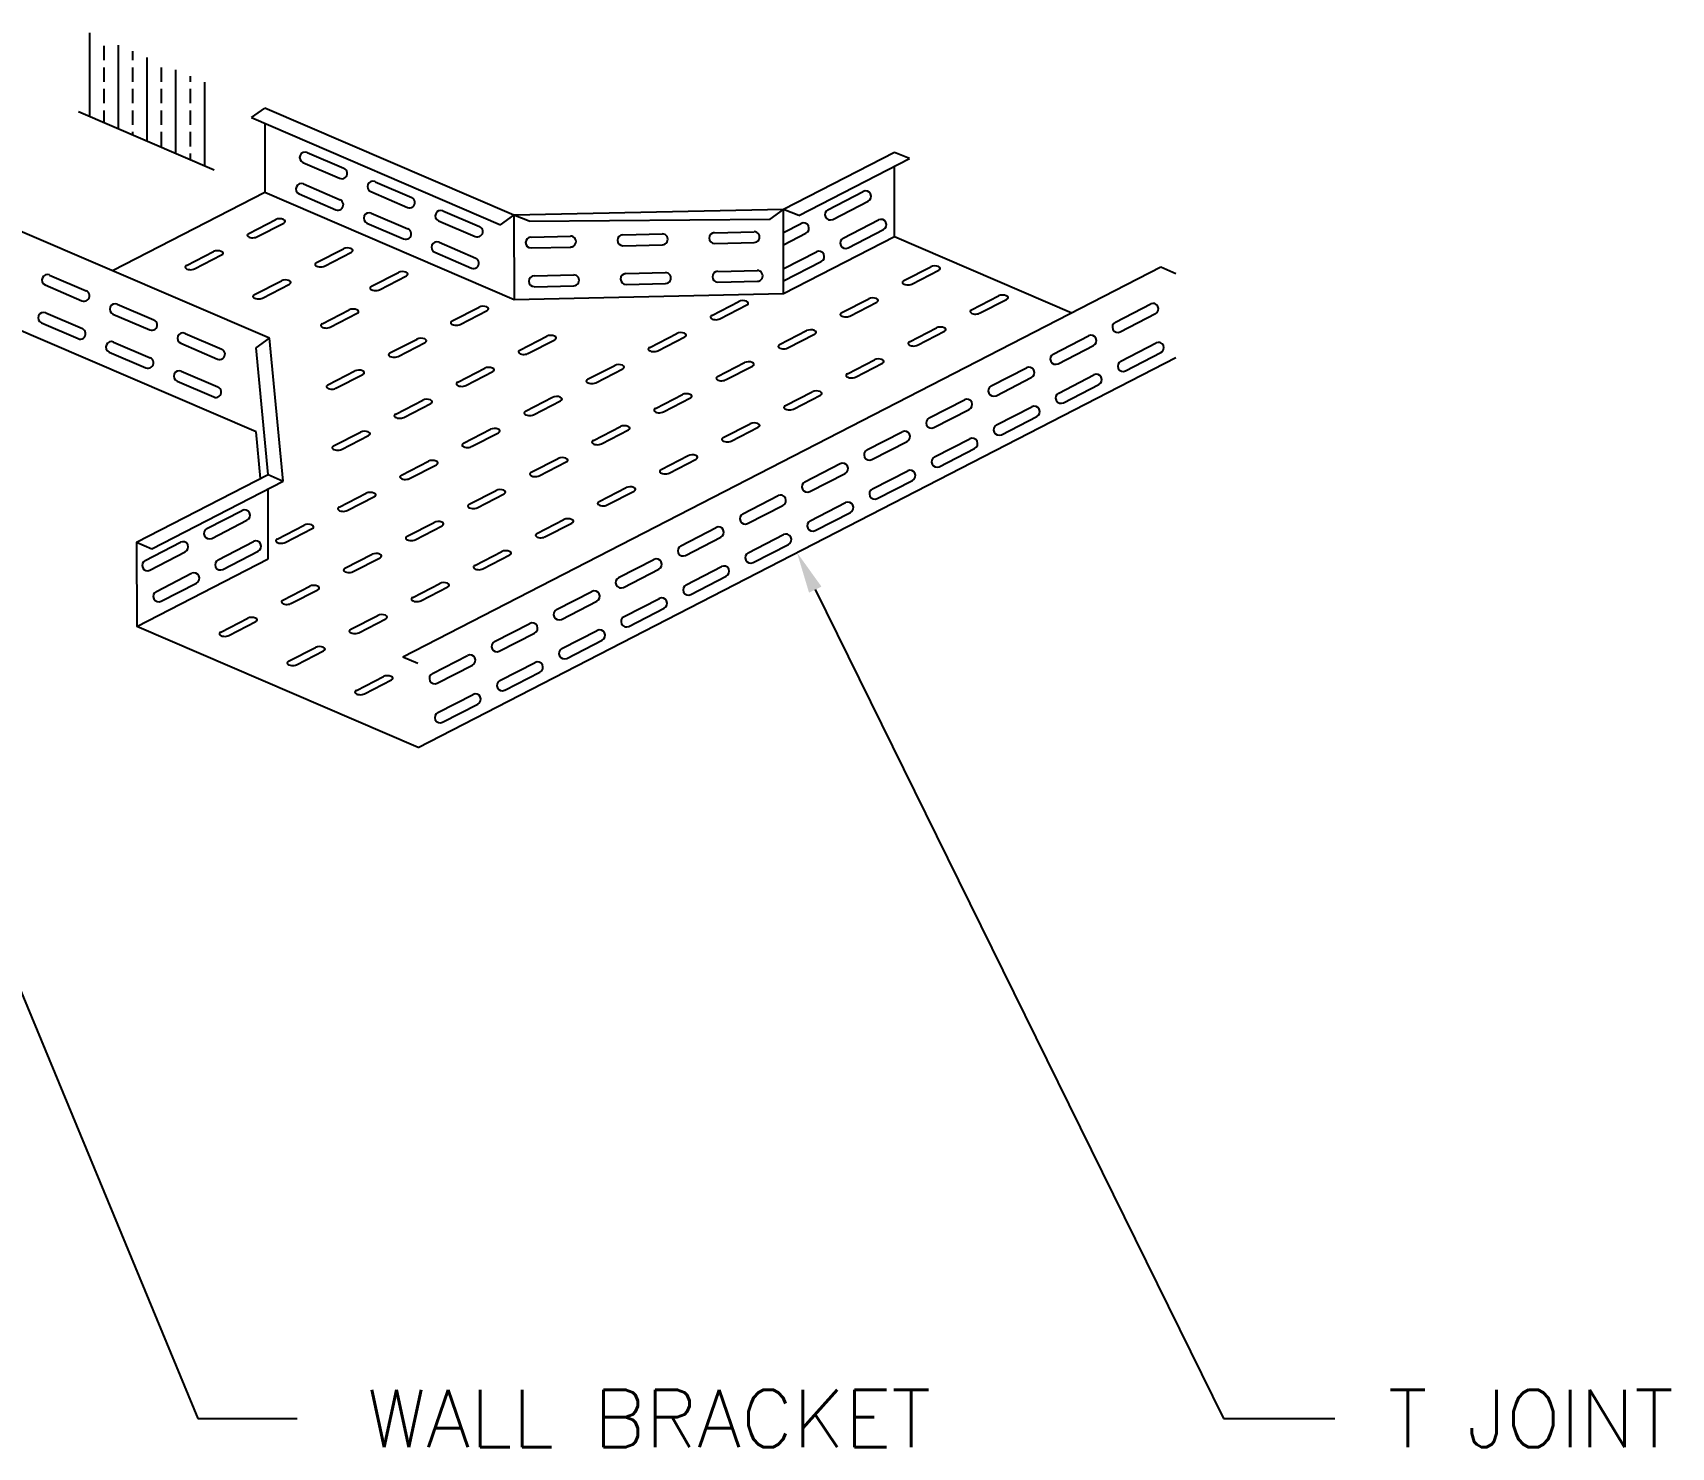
# Model space of a CAD drawing. Extents: x -508 to 92, y -98 to -31.
# Drawn here: x -87.259 to -82.767, y -69.506 to -65.627 of the extents above; entities that cross this region are included whole.
import ezdxf
from ezdxf.enums import TextEntityAlignment as Align

# ---------------------------------------------------------------- set-up
doc = ezdxf.new("R2010")
doc.units = 0
doc.header["$MEASUREMENT"] = 0
doc.layers.get('0').update_dxf_attribs({"linetype": 'CONTINUOUS', "lineweight": 30})
doc.layers.add('CONSTRUCTION', color=3, linetype='CONTINUOUS')
doc.styles.add('S', font='ROMANS')

# ---------------------------------------------------------------- blocks, each defined once
blk = doc.blocks.new('*X19')
at = {"color": 0}
for p, q in [((66.75, 19.4095), (66.75, 19.7755)), ((66.8125, 19.6562), (66.8125, 19.7187)), ((66.875, 19.3557), (66.875, 19.7217)), ((66.9375, 19.6562), (66.9375, 19.6949)), ((66.8125, 19.5625), (66.8125, 19.625)), ((66.9375, 19.5625), (66.9375, 19.625)), ((67, 19.3019), (67, 19.668)), ((67.0625, 19.5625), (67.0625, 19.625)), ((67.125, 19.2481), (67.125, 19.6142)), ((67.1875, 19.5625), (67.1875, 19.5873)), ((67.25, 19.1943), (67.25, 19.5604)), ((66.8125, 19.4687), (66.8125, 19.5312)), ((66.9375, 19.4687), (66.9375, 19.5312)), ((67.0625, 19.4687), (67.0625, 19.5312)), ((67.1875, 19.4687), (67.1875, 19.5312)), ((66.8125, 19.3826), (66.8125, 19.4375)), ((66.9375, 19.375), (66.9375, 19.4375)), ((67.0625, 19.375), (67.0625, 19.4375)), ((67.1875, 19.375), (67.1875, 19.4375)), ((66.9375, 19.3288), (66.9375, 19.3437)), ((67.0625, 19.2812), (67.0625, 19.3437)), ((67.1875, 19.2812), (67.1875, 19.3437)), ((67.1875, 19.2212), (67.1875, 19.25))]:
    blk.add_line(p, q, dxfattribs=at)

msp = doc.modelspace()

# ---------------------------------------------------------------- linework, layer by layer
at = {"layer": 'CONSTRUCTION', "extrusion": (-0.00092807, 0.882316, 0.470657)}
for p, q in [((-86.7625, -66.0038, -27.3501), (-87.1343, -65.8438, -27.6508)), ((-87.0412, -66.279, -26.8348), (-86.6231, -66.0638, -27.2374)), ((-86.6674, -66.1771, -22.3922), (-86.5933, -66.139, -22.4635)), ((-86.6454, -66.1866, -22.3744), (-86.5713, -66.1485, -22.4457)), ((-86.4815, -66.2571, -22.2419), (-86.4075, -66.219, -22.3132)), ((-84.8967, -66.1854, -27.006), (-84.4106, -66.3946, -26.613)), ((-86.8377, -66.2647, -22.2282), (-86.7636, -66.2266, -22.2995)), ((-86.8156, -66.2742, -22.2105), (-86.7416, -66.2361, -22.2818)), ((-86.4595, -66.2665, -22.2241), (-86.3854, -66.2284, -22.2954)), ((-86.6518, -66.3447, -22.0779), (-86.5777, -66.3066, -22.1492)), ((-86.3309, -66.3219, -22.1201), (-86.2568, -66.2838, -22.1914)), ((-86.3089, -66.3313, -22.1023), (-86.2348, -66.2932, -22.1736)), ((-84.871, -66.3065, -22.1461), (-84.797, -66.2684, -22.2174)), ((-84.849, -66.3159, -22.1283), (-84.775, -66.2778, -22.1996)), ((-86.6298, -66.3542, -22.0601), (-86.5557, -66.3161, -22.1314)), ((-85.0413, -66.3941, -21.9822), (-84.9672, -66.356, -22.0535)), ((-84.6851, -66.3865, -21.9958), (-84.6111, -66.3483, -22.0671)), ((-86.4659, -66.4247, -21.9276), (-86.3918, -66.3866, -21.9989)), ((-86.4439, -66.4342, -21.9098), (-86.3698, -66.396, -21.9811)), ((-86.1097, -66.417, -21.9413), (-86.0357, -66.3789, -22.0126)), ((-86.0877, -66.4265, -21.9235), (-86.0137, -66.3884, -21.9948)), ((-85.3974, -66.4017, -21.9685), (-85.3234, -66.3636, -22.0398)), ((-85.3754, -66.4112, -21.9507), (-85.3014, -66.3731, -22.022)), ((-85.0193, -66.4036, -21.9644), (-84.9452, -66.3655, -22.0357)), ((-84.6631, -66.3959, -21.978), (-84.5891, -66.3578, -22.0493)), ((-86.6466, -66.7215, -26.0045), (-87.3298, -66.4275, -26.5569)), ((-85.2116, -66.4817, -21.8182), (-85.1375, -66.4436, -21.8895)), ((-84.8554, -66.4741, -21.8319), (-84.7814, -66.436, -21.9032)), ((-84.8334, -66.4836, -21.8141), (-84.7593, -66.4454, -21.8854)), ((-86.28, -66.5047, -21.7773), (-86.2059, -66.4666, -21.8486)), ((-86.258, -66.5141, -21.7595), (-86.1839, -66.476, -21.8308)), ((-85.9238, -66.497, -21.791), (-85.8498, -66.4589, -21.8623)), ((-85.9018, -66.5065, -21.7732), (-85.8278, -66.4684, -21.8445)), ((-85.5677, -66.4894, -21.8046), (-85.4936, -66.4513, -21.8759)), ((-85.5457, -66.4988, -21.7868), (-85.4716, -66.4607, -21.8581)), ((-85.1895, -66.4912, -21.8004), (-85.1155, -66.4531, -21.8717)), ((-86.2029, -67.5868, -24.3814), (-84.1251, -66.5174, -26.3821)), ((-85.3818, -66.5694, -21.6543), (-85.3078, -66.5312, -21.7256)), ((-85.0257, -66.5617, -21.6679), (-84.9516, -66.5236, -21.7392)), ((-85.0037, -66.5712, -21.6501), (-84.9296, -66.5331, -21.7214)), ((-86.4503, -66.5923, -21.6134), (-86.3762, -66.5542, -21.6847)), ((-86.4282, -66.6018, -21.5956), (-86.3542, -66.5637, -21.6669)), ((-86.0941, -66.5847, -21.627), (-86.0201, -66.5465, -21.6983)), ((-86.0721, -66.5941, -21.6092), (-85.998, -66.556, -21.6805)), ((-85.738, -66.577, -21.6407), (-85.6639, -66.5389, -21.712)), ((-85.716, -66.5865, -21.6229), (-85.6419, -66.5484, -21.6942)), ((-85.3598, -66.5788, -21.6365), (-85.2858, -66.5407, -21.7078)), ((-85.9082, -66.6646, -21.4767), (-85.8342, -66.6265, -21.548)), ((-85.5521, -66.657, -21.4904), (-85.478, -66.6189, -21.5617)), ((-85.1959, -66.6493, -21.504), (-85.1219, -66.6112, -21.5753)), ((-85.1739, -66.6588, -21.4862), (-85.0999, -66.6207, -21.5575)), ((-86.2644, -66.6723, -21.4631), (-86.1903, -66.6342, -21.5344)), ((-86.2424, -66.6817, -21.4453), (-86.1683, -66.6436, -21.5166)), ((-85.8862, -66.6741, -21.4589), (-85.8122, -66.636, -21.5302)), ((-85.5301, -66.6665, -21.4726), (-85.456, -66.6283, -21.5439)), ((-86.0785, -66.7523, -21.3128), (-86.0044, -66.7142, -21.3841)), ((-85.7223, -66.7446, -21.3264), (-85.6483, -66.7065, -21.3977)), ((-85.7003, -66.7541, -21.3086), (-85.6263, -66.716, -21.3799)), ((-85.3662, -66.737, -21.34), (-85.2921, -66.6989, -21.4113)), ((-85.3442, -66.7464, -21.3223), (-85.2701, -66.7083, -21.3936)), ((-86.4346, -66.7599, -21.2992), (-86.3606, -66.7218, -21.3705)), ((-86.4126, -66.7694, -21.2814), (-86.3386, -66.7313, -21.3527)), ((-86.0565, -66.7617, -21.295), (-85.9824, -66.7236, -21.3663)), ((-86.2487, -66.8399, -21.1488), (-86.1747, -66.8018, -21.2201)), ((-85.8926, -66.8322, -21.1625), (-85.8185, -66.7941, -21.2338)), ((-85.8706, -66.8417, -21.1447), (-85.7965, -66.8036, -21.216)), ((-85.5364, -66.8246, -21.1761), (-85.4624, -66.7865, -21.2474)), ((-85.5144, -66.8341, -21.1583), (-85.4404, -66.796, -21.2296)), ((-86.2267, -66.8494, -21.1311), (-86.1527, -66.8112, -21.2024)), ((-86.419, -66.9275, -20.9849), (-86.3449, -66.8894, -21.0562)), ((-86.0629, -66.9199, -20.9985), (-85.9888, -66.8818, -21.0698)), ((-86.0408, -66.9293, -20.9808), (-85.9668, -66.8912, -21.0521)), ((-85.7067, -66.9122, -21.0122), (-85.6327, -66.8741, -21.0835)), ((-85.6847, -66.9217, -20.9944), (-85.6106, -66.8836, -21.0657)), ((-86.397, -66.937, -20.9671), (-86.3229, -66.8989, -21.0384)), ((-86.5893, -67.0151, -20.821), (-86.5152, -66.977, -20.8923)), ((-86.5673, -67.0246, -20.8032), (-86.4932, -66.9865, -20.8745)), ((-86.2331, -67.0075, -20.8346), (-86.1591, -66.9694, -20.9059)), ((-86.2111, -67.017, -20.8168), (-86.1371, -66.9789, -20.8881)), ((-85.877, -66.9999, -20.8482), (-85.8029, -66.9617, -20.9195)), ((-85.855, -67.0093, -20.8304), (-85.7809, -66.9712, -20.9017)), ((-86.4034, -67.0951, -20.6707), (-86.3293, -67.057, -20.742)), ((-86.3814, -67.1046, -20.6529), (-86.3073, -67.0665, -20.7242)), ((-86.0472, -67.0875, -20.6843), (-85.9732, -67.0494, -20.7556)), ((-86.0252, -67.097, -20.6665), (-85.9512, -67.0588, -20.7378)), ((-86.5736, -67.1828, -20.5067), (-86.4996, -67.1446, -20.578)), ((-86.5516, -67.1922, -20.4889), (-86.4776, -67.1541, -20.5602)), ((-86.2175, -67.1751, -20.5204), (-86.1434, -67.137, -20.5917)), ((-86.1955, -67.1846, -20.5026), (-86.1214, -67.1465, -20.5739)), ((-86.2029, -67.5868, -24.3814), (-86.9745, -67.2548, -25.0053)), ((-86.7439, -67.2704, -20.3428), (-86.6698, -67.2323, -20.4141)), ((-86.7219, -67.2799, -20.325), (-86.6478, -67.2417, -20.3963)), ((-86.3877, -67.2627, -20.3564), (-86.3137, -67.2246, -20.4277)), ((-86.3657, -67.2722, -20.3386), (-86.2917, -67.2341, -20.4099)), ((-86.558, -67.3504, -20.1925), (-86.484, -67.3123, -20.2638)), ((-86.536, -67.3598, -20.1747), (-86.4619, -67.3217, -20.246)), ((-86.3721, -67.4304, -20.0422), (-86.2981, -67.3922, -20.1135)), ((-86.3501, -67.4398, -20.0244), (-86.2761, -67.4017, -20.0957))]:
    msp.add_line(p, q, dxfattribs=at)
at = {"layer": 'CONSTRUCTION', "extrusion": (-0.191083, 0.861376, 0.470657)}
for p, q in [((-86.6598, -65.8593, -27.0809), (-86.6233, -65.833, -27.1143)), ((-85.9766, -66.1533, -26.5284), (-85.9401, -66.127, -26.5618)), ((-85.2374, -66.1374, -26.5567), (-85.2009, -66.1111, -26.5901)), ((-86.6468, -66.4907, -25.8814), (-86.6104, -66.4643, -25.9148))]:
    msp.add_line(p, q, dxfattribs=at)
at = {"layer": 'CONSTRUCTION'}
for p, q in [((-86.6598, -65.8593, -27.0809), (-85.9766, -66.1533, -26.5284)), ((-85.9401, -66.127, -26.5618), (-86.6233, -65.833, -27.1143)), ((-86.6233, -65.875, -27.1367), (-86.6231, -66.0638, -27.2374)), ((-86.5186, -65.9824, -33.411), (-86.4181, -66.0257, -33.4166)), ((-86.5069, -65.955, -33.4116), (-86.4063, -65.9983, -33.4173)), ((-84.8969, -65.9546, -26.8828), (-85.2009, -66.1111, -26.5901)), ((-85.1592, -66.1279, -26.5567), (-84.8552, -65.9714, -26.8494)), ((-84.8967, -66.1854, -27.006), (-84.8969, -65.9929, -26.9032)), ((-86.5173, -66.0413, -33.3753), (-86.4167, -66.0846, -33.3809)), ((-86.321, -66.035, -33.2613), (-86.2204, -66.0783, -33.267)), ((-86.6231, -66.0638, -27.2374), (-85.9398, -66.3578, -26.685)), ((-86.529, -66.0687, -33.3747), (-86.4285, -66.112, -33.3803)), ((-86.3328, -66.0624, -33.2607), (-86.2322, -66.1057, -33.2663)), ((-85.0792, -66.1118, -27.055), (-84.9823, -66.062, -27.0612)), ((-86.3314, -66.1212, -33.225), (-86.2308, -66.1645, -33.2306)), ((-86.1351, -66.1149, -33.111), (-86.0345, -66.1582, -33.1167)), ((-85.2009, -66.1111, -26.5901), (-85.9401, -66.127, -26.5618)), ((-85.9401, -66.127, -26.5618), (-85.9398, -66.3578, -26.685)), ((-85.2007, -66.3419, -26.7133), (-85.2009, -66.1111, -26.5901)), ((-85.0659, -66.1385, -27.0556), (-84.9691, -66.0887, -27.0618)), ((-86.6104, -66.4643, -25.9148), (-87.2936, -66.1704, -26.4672)), ((-86.3431, -66.1486, -33.2244), (-86.2426, -66.1919, -33.23)), ((-86.1469, -66.1424, -33.1104), (-86.0463, -66.1857, -33.116)), ((-85.8983, -66.1437, -26.5284), (-85.2374, -66.1374, -26.5567)), ((-85.2009, -66.1744, -26.8942), (-85.1526, -66.1496, -26.8973)), ((-85.2008, -66.208, -26.8939), (-85.1393, -66.1763, -26.8979)), ((-85.0372, -66.1896, -26.8663), (-84.9403, -66.1398, -26.8725)), ((-85.0239, -66.2164, -26.8669), (-84.9271, -66.1665, -26.8731)), ((-86.1455, -66.2012, -33.0747), (-86.0449, -66.2445, -33.0803)), ((-85.2007, -66.3419, -26.7133), (-84.8967, -66.1854, -27.006)), ((-86.1573, -66.2286, -33.0741), (-86.0567, -66.2719, -33.0797)), ((-85.2007, -66.3073, -26.7025), (-85.0973, -66.2542, -26.7091)), ((-85.2002, -66.2736, -26.7028), (-85.1106, -66.2274, -26.7086)), ((-87.2136, -66.291, -32.7312), (-87.1131, -66.3343, -32.7368)), ((-86.2446, -67.3384, -24.2249), (-84.1667, -66.269, -26.2255)), ((-87.2254, -66.3184, -32.7305), (-87.1248, -66.3617, -32.7361)), ((-85.9398, -66.3578, -26.685), (-85.2007, -66.3419, -26.7133)), ((-87.224, -66.3948, -32.6948), (-87.1234, -66.4381, -32.7005)), ((-87.0395, -66.3984, -32.5802), (-86.9389, -66.4417, -32.5858)), ((-87.0277, -66.371, -32.5808), (-86.9272, -66.4143, -32.5865)), ((-84.291, -66.4201, -26.4328), (-84.1941, -66.3703, -26.439)), ((-84.2777, -66.4468, -26.4333), (-84.1809, -66.397, -26.4395)), ((-87.2358, -66.4222, -32.6942), (-87.1352, -66.4655, -32.6998)), ((-87.0381, -66.4748, -32.5445), (-86.9375, -66.5181, -32.5502)), ((-86.8536, -66.4784, -32.4299), (-86.753, -66.5217, -32.4355)), ((-86.8418, -66.451, -32.4305), (-86.7413, -66.4943, -32.4362)), ((-86.6144, -66.8386, -25.2292), (-86.6468, -66.4907, -25.8814)), ((-86.573, -66.8562, -25.2626), (-86.6104, -66.4643, -25.9148)), ((-84.4612, -66.5077, -26.2688), (-84.3644, -66.4579, -26.275)), ((-84.448, -66.5345, -26.2694), (-84.3511, -66.4846, -26.2756)), ((-84.2762, -66.5271, -26.2322), (-84.1793, -66.4773, -26.2384)), ((-87.0499, -66.5022, -32.5439), (-86.9493, -66.5455, -32.5495)), ((-84.2629, -66.5538, -26.2328), (-84.1661, -66.504, -26.239)), ((-86.864, -66.5822, -32.3936), (-86.7634, -66.6255, -32.3992)), ((-86.8522, -66.5548, -32.3942), (-86.7517, -66.5981, -32.3998)), ((-84.6315, -66.5954, -26.1049), (-84.5346, -66.5455, -26.1111)), ((-84.6182, -66.6221, -26.1055), (-84.5214, -66.5723, -26.1117)), ((-84.4464, -66.6147, -26.0682), (-84.3496, -66.5649, -26.0744)), ((-84.4332, -66.6414, -26.0688), (-84.3363, -66.5916, -26.075)), ((-84.8017, -66.683, -25.941), (-84.7049, -66.6332, -25.9472)), ((-84.7885, -66.7097, -25.9415), (-84.6916, -66.6599, -25.9477)), ((-84.6167, -66.7023, -25.9043), (-84.5199, -66.6525, -25.9105)), ((-84.6034, -66.7291, -25.9049), (-84.5066, -66.6793, -25.9111)), ((-86.6347, -66.849, -25.7654), (-86.6466, -66.7215, -26.0045)), ((-84.972, -66.7706, -25.777), (-84.8752, -66.7208, -25.7832)), ((-84.9587, -66.7973, -25.7776), (-84.8619, -66.7475, -25.7838)), ((-84.787, -66.79, -25.7404), (-84.6901, -66.7402, -25.7466)), ((-84.7737, -66.8167, -25.741), (-84.6769, -66.7669, -25.7471)), ((-86.9748, -67.024, -24.8822), (-86.6144, -66.8386, -25.2292)), ((-85.1423, -66.8582, -25.6131), (-85.0454, -66.8084, -25.6193)), ((-85.129, -66.885, -25.6137), (-85.0322, -66.8352, -25.6199)), ((-84.9572, -66.8776, -25.5764), (-84.8604, -66.8278, -25.5826)), ((-86.9333, -67.0416, -24.9156), (-86.573, -66.8562, -25.2626)), ((-86.6142, -67.0694, -25.3523), (-86.6144, -66.8775, -25.2499)), ((-85.3125, -66.9459, -25.4492), (-85.2157, -66.8961, -25.4553)), ((-84.944, -66.9043, -25.577), (-84.8471, -66.8545, -25.5832)), ((-86.7822, -66.9866, -25.3756), (-86.6853, -66.9368, -25.3818)), ((-85.2993, -66.9726, -25.4497), (-85.2024, -66.9228, -25.4559)), ((-85.1275, -66.9652, -25.4125), (-85.0306, -66.9154, -25.4187)), ((-86.7689, -67.0134, -25.3762), (-86.6721, -66.9636, -25.3824)), ((-85.4828, -67.0335, -25.2852), (-85.3859, -66.9837, -25.2914)), ((-85.1142, -66.992, -25.4131), (-85.0174, -66.9421, -25.4193)), ((-86.9748, -67.024, -24.8822), (-86.9745, -67.2548, -25.0053)), ((-86.9514, -67.0737, -25.2127), (-86.8546, -67.0239, -25.2189)), ((-86.7514, -67.0719, -25.2157), (-86.6546, -67.0221, -25.2219)), ((-85.4695, -67.0602, -25.2858), (-85.3727, -67.0104, -25.292)), ((-85.2977, -67.0529, -25.2486), (-85.2009, -67.003, -25.2548)), ((-85.2845, -67.0796, -25.2491), (-85.1876, -67.0298, -25.2553)), ((-86.9745, -67.2548, -25.0053), (-86.6142, -67.0694, -25.3523)), ((-86.9382, -67.1005, -25.2132), (-86.8413, -67.0507, -25.2194)), ((-86.7382, -67.0986, -25.2163), (-86.6413, -67.0488, -25.2225)), ((-85.653, -67.1211, -25.1213), (-85.5562, -67.0713, -25.1275)), ((-86.9206, -67.159, -25.0528), (-86.8238, -67.1092, -25.059)), ((-85.6398, -67.1479, -25.1219), (-85.5429, -67.098, -25.1281)), ((-85.468, -67.1405, -25.0846), (-85.3712, -67.0907, -25.0908)), ((-85.4547, -67.1672, -25.0852), (-85.3579, -67.1174, -25.0914)), ((-86.9074, -67.1857, -25.0534), (-86.8105, -67.1359, -25.0596)), ((-85.8233, -67.2088, -24.9573), (-85.7265, -67.1589, -24.9635)), ((-85.1139, -67.1539, 0.5349), (-83.9948, -69.4274, 0.5349)), ((-85.81, -67.2355, -24.9579), (-85.7132, -67.1857, -24.9641)), ((-85.6383, -67.2281, -24.9207), (-85.5414, -67.1783, -24.9269)), ((-85.625, -67.2548, -24.9213), (-85.5282, -67.205, -24.9275)), ((-85.9936, -67.2964, -24.7934), (-85.8967, -67.2466, -24.7996)), ((-85.9803, -67.3231, -24.794), (-85.8835, -67.2733, -24.8002)), ((-85.8085, -67.3157, -24.7568), (-85.7117, -67.2659, -24.763)), ((-85.7953, -67.3425, -24.7573), (-85.6984, -67.2927, -24.7635)), ((-86.1638, -67.384, -24.6295), (-86.067, -67.3342, -24.6357)), ((-86.1506, -67.4107, -24.63), (-86.0537, -67.3609, -24.6362)), ((-85.9788, -67.4034, -24.5928), (-85.8819, -67.3536, -24.599)), ((-85.9655, -67.4301, -24.5934), (-85.8687, -67.3803, -24.5996)), ((-86.149, -67.491, -24.4289), (-86.0522, -67.4412, -24.4351)), ((-86.1358, -67.5177, -24.4295), (-86.0389, -67.4679, -24.4357)), ((-87.4994, -67.7564, 0.5349), (-86.807, -69.4274, 0.5349)), ((-86.807, -69.4274, 0.5349), (-86.5349, -69.4274, 0.5349)), ((-83.9948, -69.4274, 0.5349), (-83.6888, -69.4274, 0.5349))]:
    msp.add_line(p, q, dxfattribs=at)
at = {"layer": 'CONSTRUCTION', "extrusion": (-0.626296, -0.621478, 0.470657)}
for p, q in [((-84.8552, -65.9714, -26.8494), (-84.8969, -65.9546, -26.8828)), ((-85.8983, -66.1437, -26.5284), (-85.9401, -66.127, -26.5618)), ((-85.1592, -66.1279, -26.5567), (-85.2009, -66.1111, -26.5901))]:
    msp.add_line(p, q, dxfattribs=at)
at = {"layer": 'CONSTRUCTION', "extrusion": (0.048817, 0.000687473, 0.998807)}
for p, q in [((-85.3898, -66.1749, -26.8767), (-85.2814, -66.1722, -26.8882)), ((-85.8932, -66.1871, -26.852), (-85.7848, -66.1845, -26.8636)), ((-85.893, -66.2169, -26.8526), (-85.7845, -66.2143, -26.8641)), ((-85.6415, -66.181, -26.8644), (-85.5331, -66.1784, -26.8759)), ((-85.6413, -66.2108, -26.8649), (-85.5328, -66.2082, -26.8764)), ((-85.3896, -66.2047, -26.8772), (-85.2811, -66.2021, -26.8887)), ((-85.8846, -66.2933, -26.6068), (-85.7761, -66.2907, -26.6183)), ((-85.6329, -66.2872, -26.6191), (-85.5244, -66.2845, -26.6306)), ((-85.3812, -66.2811, -26.6314), (-85.2727, -66.2784, -26.6429)), ((-85.3809, -66.3109, -26.632), (-85.2725, -66.3083, -26.6435)), ((-85.8843, -66.3231, -26.6073), (-85.7759, -66.3205, -26.6188)), ((-85.6326, -66.317, -26.6197), (-85.5242, -66.3144, -26.6312))]:
    msp.add_line(p, q, dxfattribs=at)
at = {"layer": 'CONSTRUCTION', "extrusion": (0.638602, 0.608826, 0.470657)}
for p, q in [((-84.1667, -66.269, -26.2255), (-84.1253, -66.2866, -26.2589)), ((-86.6144, -66.8386, -25.2292), (-86.573, -66.8562, -25.2626)), ((-86.9748, -67.024, -24.8822), (-86.9333, -67.0416, -24.9156)), ((-86.2446, -67.3384, -24.2249), (-86.2032, -67.356, -24.2583))]:
    msp.add_line(p, q, dxfattribs=at)
at = {"layer": 'CONSTRUCTION', "extrusion": (0.055889, 0.000176226, 0.998437)}
for centre, start, end in [((-65.6956, 84.7175, -38.2058), 336.5561, 156.5561), ((-65.7818, 84.7301, -38.1701), 336.5561, 156.5561), ((-65.7392, 84.6169, -38.2058), 156.5561, 336.5561), ((-65.7761, 84.5405, -38.0453), 336.5561, 156.5561), ((-65.8254, 84.6296, -38.1701), 156.5561, 336.5561), ((-65.8198, 84.4399, -38.0453), 156.5561, 336.5561), ((-65.8624, 84.5532, -38.0097), 336.5561, 156.5561), ((-65.8567, 84.3636, -37.8849), 336.5561, 156.5561), ((-65.906, 84.4526, -38.0097), 156.5561, 336.5561), ((-65.9003, 84.263, -37.8849), 156.5561, 336.5561), ((-65.9429, 84.3763, -37.8492), 336.5561, 156.5561), ((-65.9866, 84.2757, -37.8492), 156.5561, 336.5561), ((-66.0293, 85.4622, -37.5659), 336.5561, 156.5561), ((-66.073, 85.3616, -37.5659), 156.5561, 336.5561), ((-66.1331, 85.4749, -37.5303), 336.5561, 156.5561), ((-66.1099, 85.2853, -37.4055), 336.5561, 156.5561), ((-66.1768, 85.3743, -37.5303), 156.5561, 336.5561), ((-66.1535, 85.1847, -37.4055), 156.5561, 336.5561), ((-66.2137, 85.298, -37.3698), 336.5561, 156.5561), ((-66.1905, 85.1083, -37.245), 336.5561, 156.5561), ((-66.2573, 85.1974, -37.3698), 156.5561, 336.5561), ((-66.2341, 85.0077, -37.245), 156.5561, 336.5561), ((-66.2943, 85.121, -37.2094), 336.5561, 156.5561), ((-66.3379, 85.0204, -37.2094), 156.5561, 336.5561)]:
    msp.add_arc(centre, 0.0149, start, end, dxfattribs=at)
at = {"layer": 'CONSTRUCTION', "extrusion": (0.043051, -0.000176458, 0.999073)}
for centre, start, end in [((-66.4231, 83.4606, -30.6831), 206.6417, 26.6417), ((-66.4733, 83.5574, -30.6811), 26.6417, 206.6417), ((-66.5114, 83.6374, -30.5266), 206.6417, 26.6417), ((-66.5008, 83.4264, -30.4927), 206.6417, 26.6417), ((-66.551, 83.5233, -30.4907), 26.6417, 206.6417), ((-66.5891, 83.6032, -30.3362), 206.6417, 26.6417), ((-66.7282, 82.6986, -30.0274), 206.6417, 26.6417), ((-66.7784, 82.7954, -30.0254), 26.6417, 206.6417), ((-66.8165, 82.8754, -29.8709), 206.6417, 26.6417), ((-66.8351, 82.6921, -29.8264), 206.6417, 26.6417), ((-66.8667, 82.9722, -29.8689), 26.6417, 206.6417), ((-66.8853, 82.7889, -29.8243), 26.6417, 206.6417), ((-66.9048, 83.0522, -29.7145), 206.6417, 26.6417), ((-66.9234, 82.8689, -29.6699), 206.6417, 26.6417), ((-66.955, 83.149, -29.7124), 26.6417, 206.6417), ((-66.9736, 82.9657, -29.6679), 26.6417, 206.6417), ((-66.9931, 83.229, -29.558), 206.6417, 26.6417), ((-67.0117, 83.0457, -29.5134), 206.6417, 26.6417), ((-67.0433, 83.3258, -29.556), 26.6417, 206.6417), ((-67.0619, 83.1425, -29.5114), 26.6417, 206.6417), ((-67.0815, 83.4058, -29.4015), 206.6417, 26.6417), ((-67.1001, 83.2225, -29.357), 206.6417, 26.6417), ((-67.1698, 83.5826, -29.2451), 206.6417, 26.6417), ((-67.1317, 83.5026, -29.3995), 26.6417, 206.6417), ((-67.1503, 83.3193, -29.3549), 26.6417, 206.6417), ((-67.1884, 83.3993, -29.2005), 206.6417, 26.6417), ((-67.2581, 83.7594, -29.0886), 206.6417, 26.6417), ((-67.22, 83.6794, -29.243), 26.6417, 206.6417), ((-67.2386, 83.4961, -29.1985), 26.6417, 206.6417), ((-67.3049, 85.2307, -29.0784), 206.6417, 26.6417), ((-67.2767, 83.5761, -29.044), 206.6417, 26.6417), ((-67.3551, 85.3275, -29.0764), 26.6417, 206.6417), ((-67.3464, 83.9362, -28.9321), 206.6417, 26.6417), ((-67.3083, 83.8562, -29.0866), 26.6417, 206.6417), ((-67.3269, 83.6729, -29.042), 26.6417, 206.6417), ((-67.3927, 85.4065, -28.9229), 206.6417, 26.6417), ((-67.39, 85.2065, -28.9173), 206.6417, 26.6417), ((-67.365, 83.7529, -28.8875), 206.6417, 26.6417), ((-67.4429, 85.5033, -28.9208), 26.6417, 206.6417), ((-67.4402, 85.3033, -28.9153), 26.6417, 206.6417), ((-67.4348, 84.113, -28.7757), 206.6417, 26.6417), ((-67.3966, 84.033, -28.9301), 26.6417, 206.6417), ((-67.4152, 83.8497, -28.8855), 26.6417, 206.6417), ((-67.4778, 85.3822, -28.7618), 206.6417, 26.6417), ((-67.485, 84.2098, -28.7736), 26.6417, 206.6417), ((-67.4534, 83.9297, -28.7311), 206.6417, 26.6417), ((-67.528, 85.4791, -28.7598), 26.6417, 206.6417), ((-67.5231, 84.2898, -28.6192), 206.6417, 26.6417), ((-67.5036, 84.0265, -28.729), 26.6417, 206.6417), ((-67.5733, 84.3866, -28.6172), 26.6417, 206.6417), ((-67.5417, 84.1065, -28.5746), 206.6417, 26.6417), ((-67.6114, 84.4666, -28.4627), 206.6417, 26.6417), ((-67.5919, 84.2033, -28.5726), 26.6417, 206.6417), ((-67.6616, 84.5634, -28.4607), 26.6417, 206.6417), ((-67.63, 84.2833, -28.4181), 206.6417, 26.6417), ((-67.6997, 84.6434, -28.3063), 206.6417, 26.6417), ((-67.6802, 84.3801, -28.4161), 26.6417, 206.6417), ((-67.75, 84.7402, -28.3042), 26.6417, 206.6417), ((-67.7183, 84.4601, -28.2617), 206.6417, 26.6417), ((-67.7685, 84.5569, -28.2596), 26.6417, 206.6417), ((-67.8067, 84.6369, -28.1052), 206.6417, 26.6417), ((-67.8569, 84.7337, -28.1032), 26.6417, 206.6417)]:
    msp.add_arc(centre, 0.0149, start, end, dxfattribs=at)
at = {"layer": 'CONSTRUCTION', "extrusion": (-0.00092807, 0.882316, 0.470657)}
for centre, start, end in [((86.726, 11.3569, -68.8477), 317.4839, 137.4839), ((86.6519, 11.2761, -68.8477), 137.4839, 317.4839), ((86.4661, 11.4464, -68.8477), 137.4839, 317.4839), ((86.8963, 11.5427, -68.8477), 317.4839, 137.4839), ((86.8222, 11.4619, -68.8477), 137.4839, 317.4839), ((86.5402, 11.5273, -68.8477), 317.4839, 137.4839), ((84.8556, 11.555, -68.8477), 137.4839, 317.4839), ((86.6364, 11.6322, -68.8477), 137.4839, 317.4839), ((86.3155, 11.5845, -68.8477), 137.4839, 317.4839), ((84.9297, 11.6358, -68.8477), 317.4839, 137.4839), ((86.7105, 11.7131, -68.8477), 317.4839, 137.4839), ((86.3896, 11.6653, -68.8477), 317.4839, 137.4839), ((85.026, 11.7408, -68.8477), 137.4839, 317.4839), ((84.6698, 11.7253, -68.8477), 137.4839, 317.4839), ((86.4506, 11.8026, -68.8477), 137.4839, 317.4839), ((86.0945, 11.7871, -68.8477), 137.4839, 317.4839), ((85.4562, 11.8371, -68.8477), 317.4839, 137.4839), ((85.3821, 11.7562, -68.8477), 137.4839, 317.4839), ((85.1001, 11.8216, -68.8477), 317.4839, 137.4839), ((84.7439, 11.8062, -68.8477), 317.4839, 137.4839), ((86.5247, 11.8834, -68.8477), 317.4839, 137.4839), ((86.1685, 11.868, -68.8477), 317.4839, 137.4839), ((85.1963, 11.9266, -68.8477), 137.4839, 317.4839), ((84.8402, 11.9112, -68.8477), 137.4839, 317.4839), ((86.2648, 11.973, -68.8477), 137.4839, 317.4839), ((85.9087, 11.9575, -68.8477), 137.4839, 317.4839), ((85.6266, 12.0229, -68.8477), 317.4839, 137.4839), ((85.5525, 11.9421, -68.8477), 137.4839, 317.4839), ((85.2704, 12.0074, -68.8477), 317.4839, 137.4839), ((84.9143, 11.992, -68.8477), 317.4839, 137.4839), ((86.3389, 12.0538, -68.8477), 317.4839, 137.4839), ((85.9827, 12.0383, -68.8477), 317.4839, 137.4839), ((85.7228, 12.1279, -68.8477), 137.4839, 317.4839), ((85.3667, 12.1124, -68.8477), 137.4839, 317.4839), ((85.0105, 12.097, -68.8477), 137.4839, 317.4839), ((86.4352, 12.1588, -68.8477), 137.4839, 317.4839), ((86.079, 12.1433, -68.8477), 137.4839, 317.4839), ((85.7969, 12.2087, -68.8477), 317.4839, 137.4839), ((85.4408, 12.1932, -68.8477), 317.4839, 137.4839), ((85.0846, 12.1778, -68.8477), 317.4839, 137.4839), ((86.5093, 12.2396, -68.8477), 317.4839, 137.4839), ((86.1531, 12.2241, -68.8477), 317.4839, 137.4839), ((85.8932, 12.3137, -68.8477), 137.4839, 317.4839), ((85.537, 12.2982, -68.8477), 137.4839, 317.4839), ((85.1809, 12.2828, -68.8477), 137.4839, 317.4839), ((86.2494, 12.3291, -68.8477), 137.4839, 317.4839), ((85.9673, 12.3945, -68.8477), 317.4839, 137.4839), ((85.6111, 12.379, -68.8477), 317.4839, 137.4839), ((85.255, 12.3636, -68.8477), 317.4839, 137.4839), ((86.3234, 12.4099, -68.8477), 317.4839, 137.4839), ((86.0636, 12.4995, -68.8477), 137.4839, 317.4839), ((85.7074, 12.484, -68.8477), 137.4839, 317.4839), ((85.3512, 12.4686, -68.8477), 137.4839, 317.4839), ((86.4938, 12.5957, -68.8477), 317.4839, 137.4839), ((86.4197, 12.5149, -68.8477), 137.4839, 317.4839), ((86.1376, 12.5803, -68.8477), 317.4839, 137.4839), ((85.7815, 12.5648, -68.8477), 317.4839, 137.4839), ((85.4253, 12.5494, -68.8477), 317.4839, 137.4839), ((86.2339, 12.6853, -68.8477), 137.4839, 317.4839), ((85.8778, 12.6698, -68.8477), 137.4839, 317.4839), ((85.5216, 12.6544, -68.8477), 137.4839, 317.4839), ((86.308, 12.7661, -68.8477), 317.4839, 137.4839), ((85.9518, 12.7506, -68.8477), 317.4839, 137.4839), ((85.5957, 12.7352, -68.8477), 317.4839, 137.4839), ((86.4043, 12.8711, -68.8477), 137.4839, 317.4839), ((86.0481, 12.8556, -68.8477), 137.4839, 317.4839), ((85.692, 12.8402, -68.8477), 137.4839, 317.4839), ((86.4784, 12.9519, -68.8477), 317.4839, 137.4839), ((86.1222, 12.9364, -68.8477), 317.4839, 137.4839), ((85.766, 12.921, -68.8477), 317.4839, 137.4839), ((86.5746, 13.0569, -68.8477), 137.4839, 317.4839), ((86.2185, 13.0414, -68.8477), 137.4839, 317.4839), ((85.8623, 13.026, -68.8477), 137.4839, 317.4839), ((86.6487, 13.1377, -68.8477), 317.4839, 137.4839), ((86.2925, 13.1222, -68.8477), 317.4839, 137.4839), ((85.9364, 13.1068, -68.8477), 317.4839, 137.4839), ((86.3888, 13.2272, -68.8477), 137.4839, 317.4839), ((86.0327, 13.2118, -68.8477), 137.4839, 317.4839), ((86.4629, 13.308, -68.8477), 317.4839, 137.4839), ((86.1067, 13.2926, -68.8477), 317.4839, 137.4839), ((86.5592, 13.413, -68.8477), 137.4839, 317.4839), ((86.203, 13.3976, -68.8477), 137.4839, 317.4839), ((86.6333, 13.4938, -68.8477), 317.4839, 137.4839), ((86.2771, 13.4784, -68.8477), 317.4839, 137.4839), ((86.7295, 13.5988, -68.8477), 137.4839, 317.4839), ((86.3734, 13.5834, -68.8477), 137.4839, 317.4839), ((86.8036, 13.6796, -68.8477), 317.4839, 137.4839), ((86.4475, 13.6642, -68.8477), 317.4839, 137.4839), ((86.5437, 13.7692, -68.8477), 137.4839, 317.4839), ((86.6178, 13.85, -68.8477), 317.4839, 137.4839), ((86.3579, 13.9395, -68.8477), 137.4839, 317.4839), ((86.432, 14.0203, -68.8477), 317.4839, 137.4839)]:
    msp.add_arc(centre, 0.0149, start, end, dxfattribs=at)
at = {"layer": 'CONSTRUCTION', "extrusion": (0.0874, -0.018229, 0.996006)}
for centre, start, end in [((-82.2299, 67.3972, -33.0261), 12.3328, 192.3328), ((-82.2051, 67.291, -33.0282), 192.3328, 12.3328), ((-82.3446, 67.8878, -33.0454), 12.3328, 192.3328), ((-82.3199, 67.7815, -33.0474), 192.3328, 12.3328), ((-82.2872, 67.6425, -33.0358), 12.3328, 192.3328), ((-82.2625, 67.5363, -33.0378), 192.3328, 12.3328), ((-82.4468, 67.8796, -32.7984), 12.3328, 192.3328), ((-82.4221, 67.7734, -32.8004), 192.3328, 12.3328), ((-82.3894, 67.6344, -32.7888), 12.3328, 192.3328), ((-82.3647, 67.5281, -32.7908), 192.3328, 12.3328), ((-82.332, 67.3891, -32.7791), 12.3328, 192.3328), ((-82.3073, 67.2829, -32.7812), 192.3328, 12.3328)]:
    msp.add_arc(centre, 0.0149, start, end, dxfattribs=at)
at = {"layer": 'CONSTRUCTION'}
msp.add_solid([(-85.1309, -67.1623, 0.5349), (-85.0969, -67.1456, 0.5349), (-85.164, -67.0521, 0.5349)], dxfattribs=at)

# ---------------------------------------------------------------- block references
at = {"layer": 'CONSTRUCTION', "xscale": 0.6301902334953979, "yscale": 0.6301903068592658, "zscale": 0.6301902769268569}
msp.add_blockref('*X19', (-129.1683, -78.0889, -0.1456), dxfattribs=at)

# ---------------------------------------------------------------- texts
at = {"layer": 'CONSTRUCTION', "style": 'S', "width": 1}
for s, height, p in [('WALL BRACKET', 0.157548, (-85.57, -69.4274, 0.5349)), ('T JOINT', 0.15755, (-83.1516, -69.4274, 0.5349))]:
    msp.add_text(s, height=height, dxfattribs=at).set_placement(p, align=Align.MIDDLE_CENTER)

doc.saveas('drawing.dxf')
